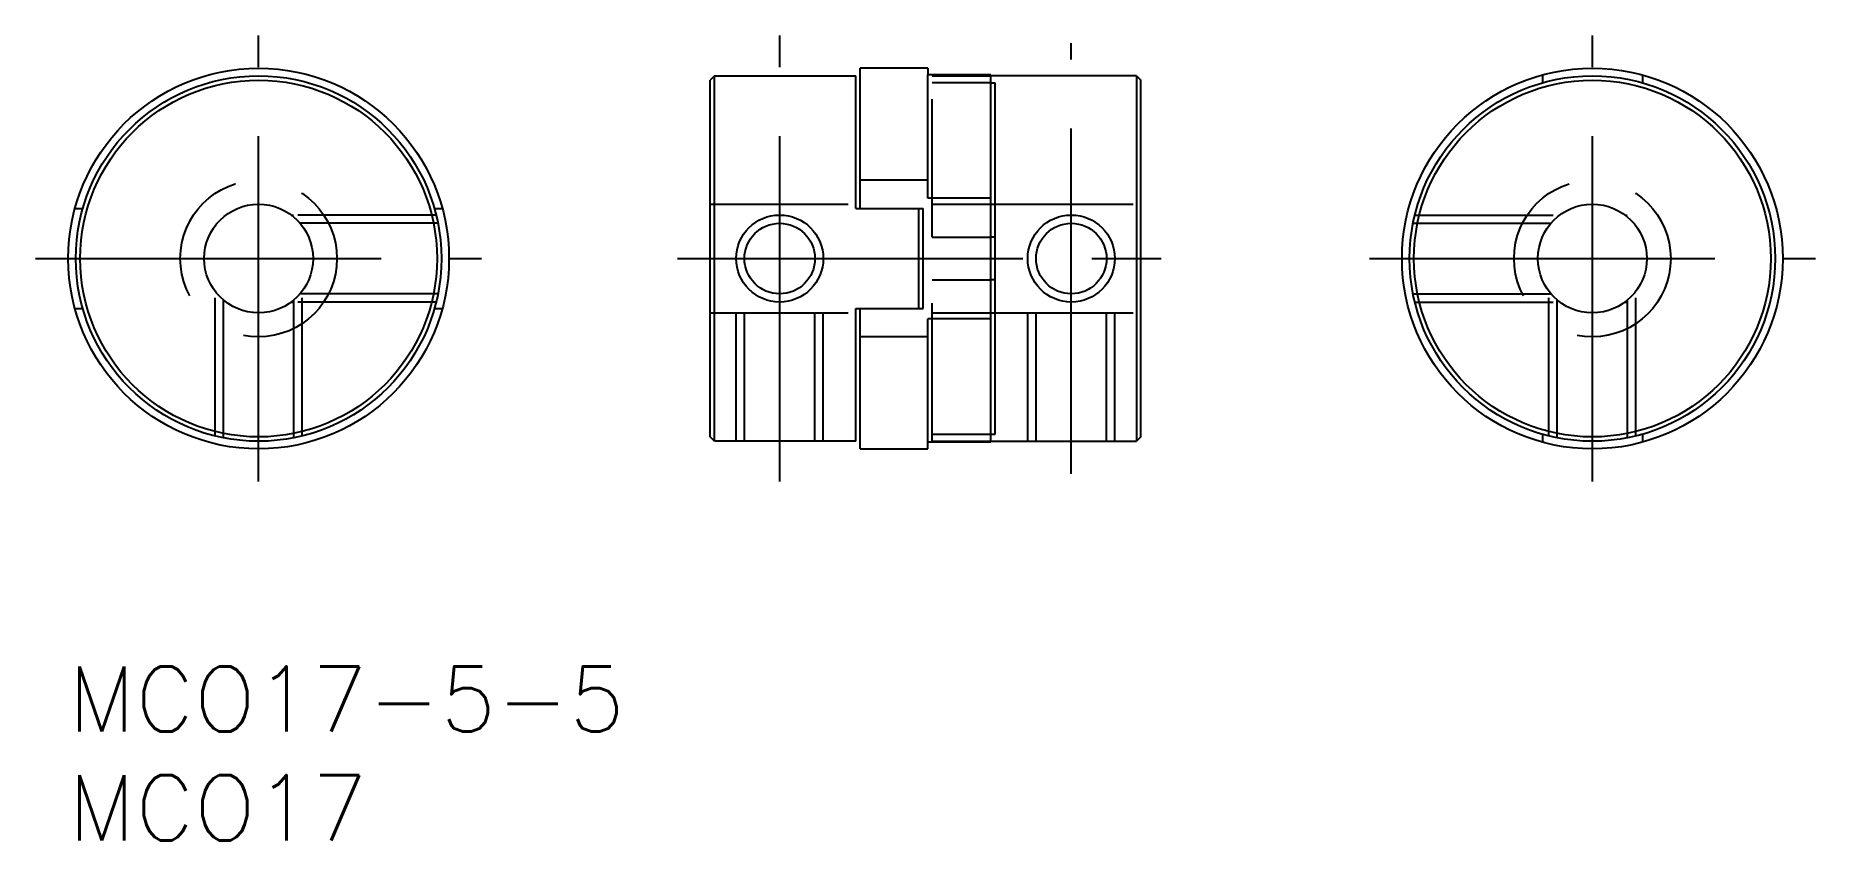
# Model space of a CAD drawing. Extents: x -1.5 to 80.3, y -8 to 29.
import ezdxf

# ---------------------------------------------------------------- set-up
doc = ezdxf.new("R2010")
doc.units = 0
doc.header["$LTSCALE"] = 0.5
doc.linetypes.add('CENTER', pattern=[50.8, 31.75, -6.35, 6.35, -6.35])
doc.linetypes.add('DASHED', pattern=[19.05, 12.7, -6.35])
for name, color, linetype in [('MSM_CENTER', 1, 'CENTER'), ('MSM_CONTINUOUS', 7, 'CONTINUOUS'), ('MSM_DASHED', 4, 'DASHED'), ('MSM_NARROW', 5, 'CONTINUOUS'), ('MSM_PART_NUMBER', 7, 'CONTINUOUS')]:
    doc.layers.add(name, color=color, linetype=linetype)
doc.styles.get("Standard").update_dxf_attribs({"font": 'txt.shx', "height": 1.5, "bigfont": 'bigfont.shx'})

# ---------------------------------------------------------------- blocks, each defined once
blk = doc.blocks.new('*U12')
at = {"layer": 'MSM_PART_NUMBER'}
blk.add_text('MCO17-5-5', height=3, dxfattribs=at).set_placement((0, -3))
blk = doc.blocks.new('*U13')
at = {"layer": 'MSM_PART_NUMBER'}
blk.add_text('MCO17', height=3, dxfattribs=at).set_placement((0, -8))

msp = doc.modelspace()

# ---------------------------------------------------------------- linework, layer by layer
at = {"layer": 'MSM_CENTER'}
for p, q in [((8.75, 8.5), (8.75, 29)), ((32.7, 8.5), (32.7, 29)), ((46.1, 8.85), (46.1, 28.65)), ((70.05, 8.5), (70.05, 29)), ((-1.5, 18.75), (19, 18.75)), ((28, 18.75), (50.8, 18.75)), ((59.8, 18.75), (80.3, 18.75))]:
    msp.add_line(p, q, dxfattribs=at)
at = {"layer": 'MSM_CONTINUOUS'}
for p, q in [((29.7, 27.15), (29.5, 26.95)), ((29.7, 27.15), (36.2, 27.15)), ((29.7, 10.35), (29.7, 27.15)), ((36.2, 21.05), (36.2, 27.15)), ((39.5, 27.5), (36.4, 27.5)), ((36.4, 21.05), (36.4, 27.5)), ((39.5, 27.5), (39.5, 27.192)), ((42.4, 27.192), (39.5, 27.192)), ((42.4, 10.308), (42.4, 27.192)), ((49.1, 27.15), (42.4, 27.15)), ((49.1, 27.15), (49.3, 26.95)), ((49.1, 27.15), (49.1, 10.35)), ((67.75, 27.192), (67.75, 26.829)), ((72.35, 27.192), (72.35, 26.829)), ((29.5, 10.55), (29.5, 26.95)), ((42.4, 26.829), (42.6, 26.829)), ((42.6, 10.671), (42.6, 26.829)), ((49.3, 10.55), (49.3, 26.95)), ((0.308, 21.05), (0.671, 21.05)), ((16.829, 21.05), (17.192, 21.05)), ((36.2, 21.05), (39.3, 21.05)), ((39.1, 16.45), (39.1, 21.05)), ((39.3, 16.45), (39.3, 21.05)), ((42.4, 21.25), (42.6, 21.25)), ((42.6, 19.73), (42.4, 19.73)), ((42.6, 17.77), (42.4, 17.77)), ((0.308, 16.45), (0.671, 16.45)), ((16.829, 16.45), (17.192, 16.45)), ((36.2, 10.35), (36.2, 16.45)), ((36.2, 16.45), (39.3, 16.45)), ((36.4, 10), (36.4, 16.45)), ((42.4, 16.25), (42.6, 16.25)), ((42.4, 10.671), (42.6, 10.671)), ((67.75, 10.671), (67.75, 10.308)), ((72.35, 10.671), (72.35, 10.308)), ((29.7, 10.35), (29.5, 10.55)), ((36.2, 10.35), (29.7, 10.35)), ((36.4, 10), (39.5, 10)), ((42.4, 10.308), (39.5, 10.308)), ((39.5, 10), (39.5, 10.308)), ((42.4, 10.35), (49.1, 10.35)), ((49.3, 10.55), (49.1, 10.35))]:
    msp.add_line(p, q, dxfattribs=at)
for centre, radius in [((8.75, 18.75), 8.75), ((8.75, 18.75), 8.4), ((70.05, 18.75), 8.75), ((70.05, 18.75), 8.4), ((8.75, 18.75), 8.2), ((70.05, 18.75), 8.2), ((8.75, 18.75), 2.5), ((70.05, 18.75), 2.5), ((32.7, 18.75), 1.621), ((46.1, 18.75), 1.621)]:
    msp.add_circle(centre, radius, dxfattribs=at)
at = {"layer": 'MSM_DASHED'}
for p, q in [((39.5, 21.519), (39.5, 27.192)), ((39.7, 27.15), (42.4, 27.15)), ((39.7, 19.73), (39.7, 27.15)), ((42.4, 26.829), (39.7, 26.829)), ((39.5, 22.35), (36.4, 22.35)), ((42.4, 21.519), (39.5, 21.519)), ((16.908, 20.75), (10.25, 20.75)), ((29.5, 21.25), (36.2, 21.25)), ((39.7, 21.25), (42.4, 21.25)), ((42.6, 21.25), (49.3, 21.25)), ((61.892, 20.75), (68.55, 20.75)), ((16.992, 20.371), (10.653, 20.371)), ((39.7, 19.73), (42.4, 19.73)), ((61.808, 20.371), (68.147, 20.371)), ((6.75, 10.592), (6.75, 17.25)), ((10.75, 10.592), (10.75, 17.25)), ((39.7, 10.35), (39.7, 17.77)), ((39.7, 17.77), (42.4, 17.77)), ((68.05, 10.592), (68.05, 17.25)), ((72.05, 10.592), (72.05, 17.25)), ((7.129, 10.508), (7.129, 16.847)), ((16.908, 16.75), (10.25, 16.75)), ((10.371, 10.508), (10.371, 16.847)), ((16.992, 17.129), (10.653, 17.129)), ((61.808, 17.129), (68.147, 17.129)), ((61.892, 16.75), (68.55, 16.75)), ((68.429, 10.508), (68.429, 16.847)), ((71.671, 10.508), (71.671, 16.847)), ((29.5, 16.25), (36.2, 16.25)), ((30.7, 10.35), (30.7, 16.25)), ((31.079, 10.35), (31.079, 16.25)), ((34.321, 10.35), (34.321, 16.25)), ((34.7, 10.35), (34.7, 16.25)), ((39.5, 10.308), (39.5, 15.981)), ((42.4, 15.981), (39.5, 15.981)), ((39.7, 16.25), (42.4, 16.25)), ((42.6, 16.25), (49.3, 16.25)), ((44.1, 10.35), (44.1, 16.25)), ((44.479, 10.35), (44.479, 16.25)), ((47.721, 10.35), (47.721, 16.25)), ((48.1, 10.35), (48.1, 16.25)), ((39.5, 15.15), (36.4, 15.15)), ((39.7, 10.671), (42.4, 10.671)), ((39.7, 10.35), (42.4, 10.35))]:
    msp.add_line(p, q, dxfattribs=at)
for centre in [(8.75, 18.75), (70.05, 18.75)]:
    msp.add_circle(centre, 3.6, dxfattribs=at)
at = {"layer": 'MSM_NARROW'}
for p, q in [((10.25, 20.75), (10.35, 20.75)), ((71.55, 20.75), (71.65, 20.75)), ((10.25, 16.75), (10.35, 16.75)), ((71.55, 16.75), (71.65, 16.75))]:
    msp.add_line(p, q, dxfattribs=at)
for centre in [(32.7, 18.75), (46.1, 18.75)]:
    msp.add_circle(centre, 2, dxfattribs=at)

# ---------------------------------------------------------------- block references
at = {"layer": 'MSM_CONTINUOUS'}
for name in ['*U12', '*U13']:
    msp.add_blockref(name, (0, 0), dxfattribs=at)

doc.saveas('drawing.dxf')
